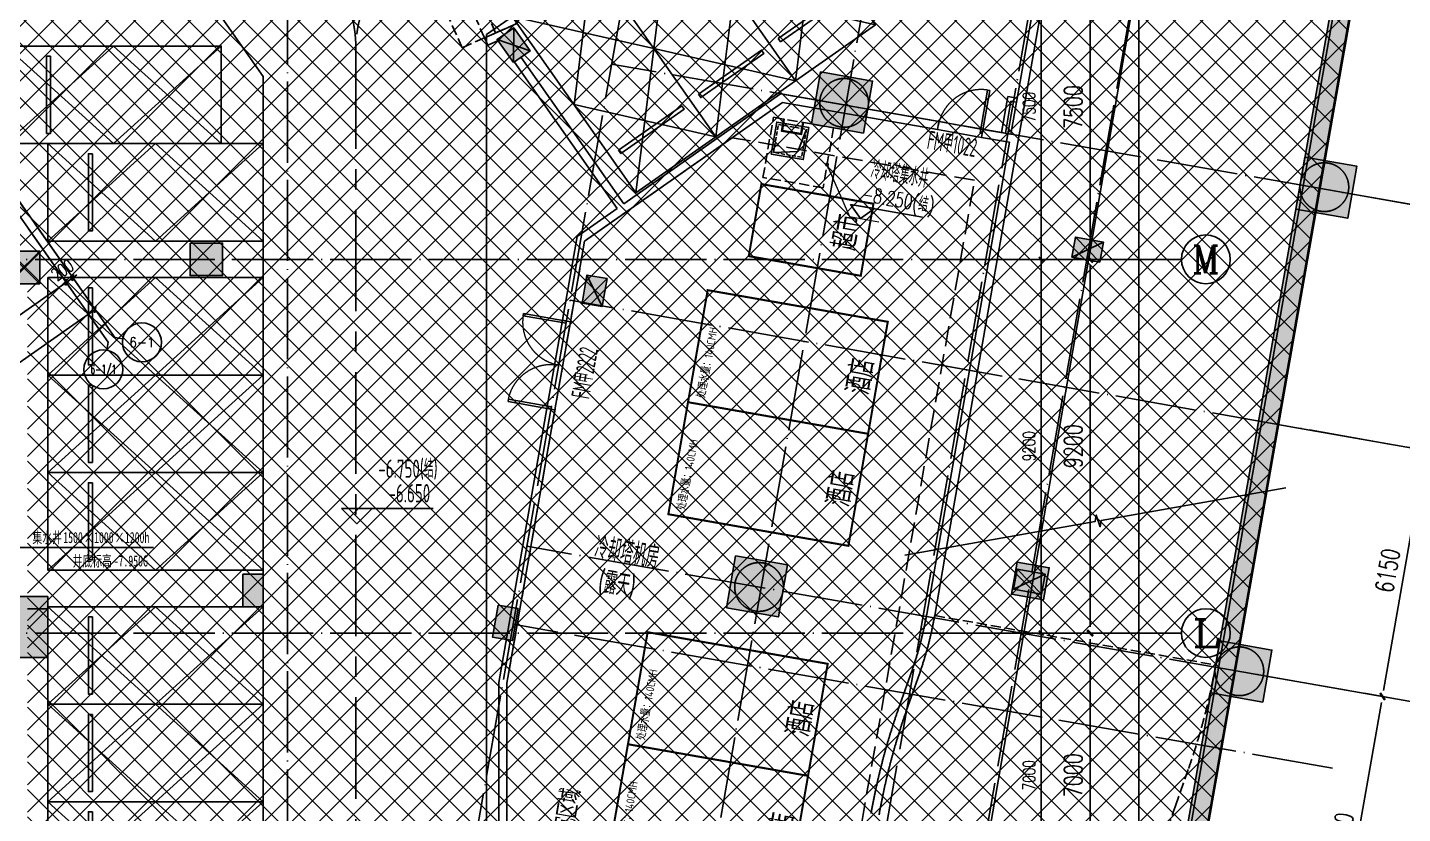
# Model space of a CAD drawing. Header units: millimetres. Extents: x 12325263 to 13848842, y -1463133 to 573208.
# Drawn here: x 12597897 to 12631737, y -824028 to -804679 of the extents above; entities that cross this region are included whole.
import ezdxf
from ezdxf.enums import TextEntityAlignment as Align
from ezdxf.xclip import XClip

# ---------------------------------------------------------------- set-up
doc = ezdxf.new("R2010")
doc.units = ezdxf.units.MM
doc.header["$LTSCALE"] = 1000
doc.header["$XCLIPFRAME"] = 0
for name, pattern in [('-2F平面$0$__DASH', [0.35, 0.25, -0.1]), ('-2F平面$0$DASH', [0.35, 0.25, -0.1]), ('DASH', [0.35, 0.25, -0.1]), ('DOTE', [2.42, 2, -0.2, 0.02, -0.2]), ('ÎÄå«ºþµØÏÂÊÒ¡¾²ÎÕÕ¡¿$0$CENTERX2', [4, 2.5, -0.5, 0.5, -0.5])]:
    doc.linetypes.add(name, pattern=pattern)
for name, color, linetype in [('-2F平面$0$DIM-ELEV', 3, 'Continuous'), ('-2F平面$0$DIM_ELEV', 3, 'Continuous'), ('-2F平面$0$JZ-集水井', 5, 'Continuous'), ('A-AXIS', 16, 'DOTE'), ('A-AXIS-DIMS', 3, 'Continuous'), ('A-AXIS-TEXT', 7, 'Continuous'), ('A-COLS', 6, 'Continuous'), ('A-WALL', 5, 'Continuous'), ('A-WALL-PATT', 8, 'Continuous'), ('AXIS', 3, 'Continuous'), ('AXIS_TEXT', 7, 'Continuous'), ('BON-AC', 6, 'Continuous'), ('COLUMN', 5, 'Continuous'), ('COLUMN-CONCRETE', 6, 'Continuous'), ('DIM-ELEV', 3, 'Continuous'), ('DIM-OTHER', 3, 'Continuous'), ('DRWD-DOOR', 2, 'Continuous'), ('DRWD-F-TEXT', 142, 'Continuous'), ('DRWD-WINDOW', 2, 'Continuous'), ('PARTS-CAR-政府', 40, 'Continuous'), ('PARTS-STAIR', 2, 'Continuous'), ('PARTS-UP', 1, 'DASH'), ('PUB-TEXT', 7, 'Continuous'), ('PUB_DIM', 83, 'Continuous'), ('PUB_HATCH', 8, 'Continuous'), ('PUB_TEXT', 7, 'Continuous'), ('ROAD-LINE', 20, 'Continuous'), ('ROAD-中心线', 142, 'Continuous'), ('WALL', 5, 'Continuous'), ('WALL-SHATCH', 8, 'Continuous'), ('地下室柱网$0$0q-柱0', 8, 'Continuous'), ('地下室柱网$0$0q-柱填充', 8, 'Continuous')]:
    doc.layers.add(name, color=color, linetype=linetype)
doc.layers.add('地下室柱网$0$9', color=8, linetype='Continuous', plot=False)
doc.styles.add('-2F平面$0$hztxt', font='gbenor.shx', dxfattribs={"width": 0.7, "bigfont": 'gbcbig.shx'})
doc.styles.add('-2F平面$0$Standard', font='simplex.shx', dxfattribs={"bigfont": 'gbcbig.shx'})
doc.styles.add('_TCH_AXIS', font='COMPLEX', dxfattribs={"bigfont": 'GBCBIG'})
doc.styles.add('_TCH_DIM_T3', font='SIMPLEX.shx', dxfattribs={"width": 0.705882, "bigfont": 'GBCBIG.shx'})
doc.styles.add('COMPLEX', font='COMPLEX')
doc.styles.add('hztxt', font='gbenor.shx', dxfattribs={"width": 0.7, "bigfont": 'gbcbig.shx'})
doc.styles.get("Standard").update_dxf_attribs({"font": 'gbenor.shx', "bigfont": 'gbcbig.shx'})
doc.styles.add('宋体', font='', dxfattribs={"width": 0.65})
doc.styles.get('宋体').set_extended_font_data('SimSun')
doc.dimstyles.new('-2F平面$0$STANDARD', dxfattribs={"dimscale": 100, "dimtxt": 3.5, "dimasz": 1, "dimexe": 2.5, "dimexo": 3, "dimgap": 1.5, "dimtad": 1, "dimdec": 0, "dimzin": 0, "dimdsep": 46, "dimtxsty": '-2F平面$0$Standard', "dimblk": 'adgshg13--2F平面$0$_ArchTick', "dimcen": 0.09, "dimadec": 0, "dimazin": 0, "dimtfac": 1, "dimtdec": 0, "dimtix": 1, "dimtmove": 2, "dimatfit": 3, "dimfxl": 1, "dimtolj": 1, "dimtzin": 0, "dimarcsym": 0})
doc.dimstyles.new('_TCH_ARCH&&120', dxfattribs={"dimtxt": 306, "dimasz": 120, "dimexe": 300, "dimexo": 360, "dimgap": 147, "dimtad": 1, "dimdec": 0, "dimzin": 0, "dimdsep": 46, "dimtxsty": '_TCH_DIM_T3', "dimblk": 'ARCHTICK', "dimcen": 0.09, "dimclrt": 7, "dimazin": 2, "dimtfac": 1, "dimtdec": 0, "dimtix": 1, "dimtmove": 2, "dimatfit": 3, "dimfxl": 1, "dimfxlon": 1, "dimtolj": 1, "dimtzin": 0, "dimarcsym": 0})
doc.dimstyles.new('_TCH_ARCH&&150', dxfattribs={"dimtxt": 446.25, "dimasz": 150, "dimexe": 375, "dimexo": 450, "dimgap": 189.375, "dimtad": 1, "dimdec": 0, "dimzin": 0, "dimdsep": 46, "dimtxsty": '_TCH_DIM_T3', "dimblk": 'asdggshdfhsg_ArchTick', "dimcen": 0.09, "dimclrt": 7, "dimazin": 2, "dimtfac": 1, "dimtdec": 0, "dimtix": 1, "dimtmove": 2, "dimatfit": 3, "dimfxl": 1, "dimtolj": 1, "dimtzin": 0, "dimarcsym": 0})

# ---------------------------------------------------------------- blocks, each defined once
blk = doc.blocks.new('adgshg13-A$C7F010FC0')
at = {"layer": 'WALL-SHATCH'}
h = blk.add_hatch(color=256, dxfattribs=at)
h.dxf.hatch_style = 1
h.paths.add_polyline_path([(-60384, -16881), (-763, 197), (12588, -13153), (12588, -157996), (-162965, -188820), (-171262, -180523), (-171262, -31311), (-150707, -10756), (-131860, -7981), (-99162, -7981), (-99162, -4981), (-76620, -4981), (-70108, -16881)], flags=16)
h.paths.add_polyline_path([(-60091, -16381), (-647, 647), (12988, -12988), (12988, -158332), (-163101, -189250), (-171662, -180689), (-171662, -31145), (-150778, -10261), (-131897, -7481), (-99562, -7481), (-99562, -4581), (-76366, -4581), (-69908, -16381)])
at = {"layer": 'COLUMN-CONCRETE'}
for points in [[(-60091, -16381), (-647, 647), (12988, -12988), (12988, -158332), (-163101, -189250), (-171662, -180689), (-171662, -31145), (-150778, -10261), (-131897, -7481), (-99562, -7481), (-99562, -4581), (-76366, -4581), (-69908, -16381)], [(-60384, -16881), (-763, 197), (12588, -13153), (12588, -157996), (-162965, -188820), (-171262, -180523), (-171262, -31311), (-150707, -10756), (-131860, -7981), (-99162, -7981), (-99162, -4981), (-76620, -4981), (-70108, -16881)]]:
    blk.add_lwpolyline(points, close=True, dxfattribs=at)
blk = doc.blocks.new('adgshg13-$DorLib2D$00000001')
at = {"linetype": 'ByBlock'}
for p, q in [((0.45, 0.975), (0.5, 0.975)), ((0.45, 0), (0.45, 0.975)), ((0.5, 0), (0.5, 0.975)), ((0.5, 0), (0.45, 0))]:
    blk.add_line(p, q, dxfattribs=at)
at = {"linetype": 'ByBlock', "lineweight": 13}
blk.add_arc((0.475, 0), 0.975, 91.4693, 180, dxfattribs=at)
blk = doc.blocks.new('adgshg13-Lmark11')
blk.add_line((-250, 250), (1250, 250))
blk.add_lwpolyline([(-250, 250), (250, 250), (0, 0), (-250, 250)], close=True)
at = {"color": 7, "width": 0.8}
blk.add_attdef('LMARK', text='', height=180, rotation=0, dxfattribs=at).set_placement((1137, 325), align=Align.RIGHT)
blk = doc.blocks.new('adgshg13-FJLM5500')
at = {"layer": 'DRWD-WINDOW', "color": 1, "linetype": 'DASH'}
for p, q in [((-500, 5750), (-500, 250)), ((100, 5750), (-500, 5750)), ((400, 5750), (1000, 5750)), ((1000, 5750), (1000, 250)), ((-500, 250), (100, 250)), ((1000, 250), (400, 250))]:
    blk.add_line(p, q, dxfattribs=at)
at = {"layer": 'DRWD-WINDOW', "color": 2, "linetype": 'DASH'}
for p, q in [((100, 5750), (100, 250)), ((100, 5750), (400, 5750)), ((400, 5750), (400, 250)), ((100, 250), (400, 250))]:
    blk.add_line(p, q, dxfattribs=at)
blk = doc.blocks.new('adgshg13--2F平面$0$_ArchTick')
at = {"color": 0, "linetype": 'ByBlock', "const_width": 0.4}
blk.add_lwpolyline([(-0.5, -0.5), (0.5, 0.5)], dxfattribs=at)
blk = doc.blocks.new('adgshg13--2F平面$0$_Dot')
at = {"color": 0, "linetype": 'ByBlock', "lineweight": -2}
blk.add_line((-0.5, 0), (-1, 0), dxfattribs=at)
at = {"color": 0, "linetype": 'ByBlock', "const_width": 0.5}
blk.add_lwpolyline([(-0.25, 0, 1), (0.25, 0, 1)], format="xyb", close=True, dxfattribs=at)
blk = doc.blocks.new('adgshg13--2F平面$0$Lmark11')
blk.add_line((-250, 250), (1250, 250))
blk.add_lwpolyline([(-250, 250), (250, 250), (0, 0), (-250, 250)], close=True)
at = {"color": 7, "style": '-2F平面$0$Standard', "width": 0.8}
blk.add_attdef('LMARK', text='', height=180, rotation=0, dxfattribs=at).set_placement((1137, 325), align=Align.RIGHT)
blk = doc.blocks.new('*U494')
at = {"layer": '地下室柱网$0$0q-柱0'}
blk.add_lwpolyline([(-250, -350), (250, -350), (250, 350), (-250, 350)], close=True, dxfattribs=at)
at = {"layer": '地下室柱网$0$0q-柱填充'}
blk.add_solid([(-250, 350), (250, 350), (-250, -350), (250, -350)], dxfattribs=at)
at = {"layer": '地下室柱网$0$9'}
for p, q in [((-250, 350), (250, -350)), ((-250, -350), (250, 350))]:
    blk.add_line(p, q, dxfattribs=at)
blk = doc.blocks.new('*U498')
at = {"layer": '地下室柱网$0$0q-柱填充'}
h = blk.add_hatch(color=256, dxfattribs=at)
h.dxf.hatch_style = 1
edge = h.paths.add_edge_path()
edge.add_arc((0, 0), 600, 0, 360)
at = {"layer": '地下室柱网$0$0q-柱0'}
blk.add_circle((0, 0), 600, dxfattribs=at)
blk = doc.blocks.new('adgshg13-政府车位')
at = {"color": 40}
blk.add_lwpolyline([(0, 0), (2400, 0), (2400, 5300), (0, 5300)], close=True, dxfattribs=at)
for points in [[(2400, 0), (0, 2650), (2400, 5300)], [(0, 0), (2400, 2650), (0, 5300)]]:
    blk.add_lwpolyline(points, dxfattribs=at)
at = {"color": 40, "extrusion": (-0.000447791, 3.39716e-15, 1), "elevation": -1}
blk.add_lwpolyline([(250, 1100), (2150, 1100), (2150, 1000), (250, 1000)], close=True, dxfattribs=at)
blk = doc.blocks.new('*U495')
at = {"layer": '地下室柱网$0$0q-柱0'}
blk.add_lwpolyline([(-400, -400), (400, -400), (400, 400), (-400, 400)], close=True, dxfattribs=at)
at = {"layer": '地下室柱网$0$0q-柱填充'}
blk.add_solid([(-400, 400), (400, 400), (-400, -400), (400, -400)], dxfattribs=at)
at = {"layer": '地下室柱网$0$9'}
for p, q in [((-400, 400), (400, -400)), ((-400, -400), (400, 400))]:
    blk.add_line(p, q, dxfattribs=at)
blk = doc.blocks.new('*U424')
at = {"layer": '地下室柱网$0$0q-柱0'}
blk.add_lwpolyline([(-600, -600), (600, -600), (600, 600), (-600, 600)], close=True, dxfattribs=at)
at = {"layer": '地下室柱网$0$0q-柱填充'}
blk.add_solid([(-600, 600), (600, 600), (-600, -600), (600, -600)], dxfattribs=at)
at = {"layer": '地下室柱网$0$9'}
for p, q in [((-600, 600), (600, -600)), ((-600, -600), (600, 600))]:
    blk.add_line(p, q, dxfattribs=at)
blk = doc.blocks.new('_AXISO')
blk.add_circle((0, 0), 0.5)
at = {"layer": 'AXIS_TEXT', "style": 'COMPLEX', "width": 1.041667}
blk.add_attdef('A', text='', height=0.56, dxfattribs=at).set_placement((-0.25, -0.28), (0.25, -0.28), align=Align.FIT)
blk = doc.blocks.new('_ArchTick')
at = {"color": 0, "linetype": 'ByBlock', "const_width": 0.4}
blk.add_lwpolyline([(-0.5, -0.5), (0.5, 0.5)], dxfattribs=at)
blk = doc.blocks.new('*D5287')
at = {"layer": 'A-AXIS-DIMS', "color": 0, "lineweight": -2, "transparency": 16777216}
for p, q in [((6115, -8719), (11805, -4729)), ((11804, -4728), (11977, -4975)), ((6114, -8719), (6287, -8965))]:
    blk.add_line(p, q, dxfattribs=at)
at = {"layer": 'Defpoints', "color": 0, "transparency": 16777216}
for p in [(9531, -1487), (11805, -4729), (3841, -5477)]:
    blk.add_point(p, dxfattribs=at)
at = {"layer": 'A-AXIS-DIMS', "color": 0, "lineweight": -2, "transparency": 16777216, "xscale": 120, "yscale": 120, "zscale": 120}
for p, rotation in [((11805, -4729), 35.04124824301846), ((6115, -8719), 215.0412482430185)]:
    blk.add_blockref('_ArchTick', p, dxfattribs=dict(at, rotation=rotation))
at = {"layer": 'A-AXIS-DIMS', "color": 7, "transparency": 16777216, "insert": (8788, -6479), "char_height": 306, "attachment_point": 5, "rotation": 35.0412, "style": '_TCH_DIM_T3'}
blk.add_mtext('\\A1;6950', dxfattribs=at)
blk = doc.blocks.new('*D5288')
at = {"layer": 'A-AXIS-DIMS', "color": 0, "lineweight": -2, "transparency": 16777216}
for p, q in [((11090, -4058), (10992, -4127)), ((11089, -4057), (11262, -4303)), ((11090, -4058), (11254, -3943)), ((11253, -3942), (11426, -4189)), ((11254, -3943), (11352, -3874))]:
    blk.add_line(p, q, dxfattribs=at)
at = {"layer": 'Defpoints', "color": 0, "transparency": 16777216}
for p in [(9368, -1602), (9531, -1487), (11254, -3943)]:
    blk.add_point(p, dxfattribs=at)
at = {"layer": 'A-AXIS-DIMS', "color": 0, "lineweight": -2, "transparency": 16777216, "xscale": 120, "yscale": 120, "zscale": 120}
for p, rotation in [((11090, -4058), 35.04124824301852), ((11254, -3943), 215.0412482430185)]:
    blk.add_blockref('_ArchTick', p, dxfattribs=dict(at, rotation=rotation))
at = {"layer": 'A-AXIS-DIMS', "color": 7, "transparency": 16777216, "insert": (11000, -3755), "char_height": 306, "attachment_point": 5, "rotation": 35.0412, "style": '_TCH_DIM_T3'}
blk.add_mtext('\\A1;200', dxfattribs=at)
blk = doc.blocks.new('*D5289')
at = {"layer": 'A-AXIS-DIMS', "color": 0, "lineweight": -2, "transparency": 16777216}
for p, q in [((5564, -7933), (11090, -4058)), ((11089, -4057), (11262, -4303)), ((5563, -7933), (5736, -8179))]:
    blk.add_line(p, q, dxfattribs=at)
at = {"layer": 'Defpoints', "color": 0, "transparency": 16777216}
for p in [(9368, -1602), (11090, -4058), (3841, -5477)]:
    blk.add_point(p, dxfattribs=at)
at = {"layer": 'A-AXIS-DIMS', "color": 0, "lineweight": -2, "transparency": 16777216, "xscale": 120, "yscale": 120, "zscale": 120}
for p, rotation in [((11090, -4058), 35.04124824301844), ((5564, -7933), 215.0412482430185)]:
    blk.add_blockref('_ArchTick', p, dxfattribs=dict(at, rotation=rotation))
at = {"layer": 'A-AXIS-DIMS', "color": 7, "transparency": 16777216, "insert": (8155, -5750), "char_height": 306, "attachment_point": 5, "rotation": 35.0412, "style": '_TCH_DIM_T3'}
blk.add_mtext('\\A1;6750', dxfattribs=at)
blk = doc.blocks.new('asdggshdfhsg_ArchTick')
at = {"color": 0, "linetype": 'ByBlock', "const_width": 0.4}
blk.add_lwpolyline([(-0.5, -0.5), (0.5, 0.5)], dxfattribs=at)
blk = doc.blocks.new('*D5273')
at = {"layer": 'AXIS', "color": 0, "lineweight": -2, "transparency": 16777216}
for p, q in [((12487317, 1078990), (12492192, 1078990)), ((12491817, 996140), (12491817, 1078840)), ((12487317, 995990), (12492192, 995990))]:
    blk.add_line(p, q, dxfattribs=at)
at = {"layer": 'Defpoints', "color": 0, "transparency": 16777216}
for p in [(12486867, 1078990), (12491817, 1078990), (12486867, 995990)]:
    blk.add_point(p, dxfattribs=at)
at = {"layer": 'AXIS', "color": 0, "lineweight": -2, "transparency": 16777216, "xscale": 150, "yscale": 150, "zscale": 150}
for p, rotation in [((12491817, 1078990), 90), ((12491817, 995990), 270)]:
    blk.add_blockref('asdggshdfhsg_ArchTick', p, dxfattribs=dict(at, rotation=rotation))
at = {"layer": 'AXIS', "color": 7, "transparency": 16777216, "insert": (12491404, 1037490), "char_height": 446.2, "attachment_point": 5, "rotation": 90, "style": '_TCH_DIM_T3'}
blk.add_mtext('\\A1;83000', dxfattribs=at)
blk = doc.blocks.new('*D5284')
at = {"layer": 'AXIS', "color": 0, "lineweight": -2, "transparency": 16777216}
for p, q in [((12487317, 1062290), (12490992, 1062290)), ((12490617, 1055440), (12490617, 1062140)), ((12487317, 1055290), (12490992, 1055290))]:
    blk.add_line(p, q, dxfattribs=at)
at = {"layer": 'Defpoints', "color": 0, "transparency": 16777216}
for p in [(12486867, 1062290), (12490617, 1062290), (12486867, 1055290)]:
    blk.add_point(p, dxfattribs=at)
at = {"layer": 'AXIS', "color": 0, "lineweight": -2, "transparency": 16777216, "xscale": 150, "yscale": 150, "zscale": 150}
for p, rotation in [((12490617, 1062290), 90), ((12490617, 1055290), 270)]:
    blk.add_blockref('asdggshdfhsg_ArchTick', p, dxfattribs=dict(at, rotation=rotation))
at = {"layer": 'AXIS', "color": 7, "transparency": 16777216, "insert": (12490204, 1058790), "char_height": 446.2, "attachment_point": 5, "rotation": 90, "style": '_TCH_DIM_T3'}
blk.add_mtext('\\A1;7000', dxfattribs=at)
blk = doc.blocks.new('*D5285')
at = {"layer": 'AXIS', "color": 0, "lineweight": -2, "transparency": 16777216}
for p, q in [((12487317, 1071490), (12490992, 1071490)), ((12490617, 1062440), (12490617, 1071340)), ((12487317, 1062290), (12490992, 1062290))]:
    blk.add_line(p, q, dxfattribs=at)
at = {"layer": 'Defpoints', "color": 0, "transparency": 16777216}
for p in [(12486867, 1071490), (12490617, 1071490), (12486867, 1062290)]:
    blk.add_point(p, dxfattribs=at)
at = {"layer": 'AXIS', "color": 0, "lineweight": -2, "transparency": 16777216, "xscale": 150, "yscale": 150, "zscale": 150}
for p, rotation in [((12490617, 1071490), 90), ((12490617, 1062290), 270)]:
    blk.add_blockref('asdggshdfhsg_ArchTick', p, dxfattribs=dict(at, rotation=rotation))
at = {"layer": 'AXIS', "color": 7, "transparency": 16777216, "insert": (12490204, 1066890), "char_height": 446.2, "attachment_point": 5, "rotation": 90, "style": '_TCH_DIM_T3'}
blk.add_mtext('\\A1;9200', dxfattribs=at)
blk = doc.blocks.new('*D5286')
at = {"layer": 'AXIS', "color": 0, "lineweight": -2, "transparency": 16777216}
for p, q in [((12487317, 1078990), (12490992, 1078990)), ((12490617, 1071640), (12490617, 1078840)), ((12487317, 1071490), (12490992, 1071490))]:
    blk.add_line(p, q, dxfattribs=at)
at = {"layer": 'Defpoints', "color": 0, "transparency": 16777216}
for p in [(12486867, 1078990), (12490617, 1078990), (12486867, 1071490)]:
    blk.add_point(p, dxfattribs=at)
at = {"layer": 'AXIS', "color": 0, "lineweight": -2, "transparency": 16777216, "xscale": 150, "yscale": 150, "zscale": 150}
for p, rotation in [((12490617, 1078990), 90), ((12490617, 1071490), 270)]:
    blk.add_blockref('asdggshdfhsg_ArchTick', p, dxfattribs=dict(at, rotation=rotation))
at = {"layer": 'AXIS', "color": 7, "transparency": 16777216, "insert": (12490204, 1075240), "char_height": 446.2, "attachment_point": 5, "rotation": 90, "style": '_TCH_DIM_T3'}
blk.add_mtext('\\A1;7500', dxfattribs=at)
blk = doc.blocks.new('*D5451')
at = {"layer": 'AXIS', "color": 0, "lineweight": -2, "transparency": 16777216}
for p, q in [((27155, 69806), (27971, 69662)), ((26408, 62931), (27576, 69580)), ((25936, 62862), (26752, 62719))]:
    blk.add_line(p, q, dxfattribs=at)
at = {"layer": 'Defpoints', "color": 0, "transparency": 16777216}
for p in [(26711, 69884), (27602, 69727), (25492, 62940)]:
    blk.add_point(p, dxfattribs=at)
at = {"layer": 'AXIS', "color": 0, "lineweight": -2, "transparency": 16777216, "xscale": 150, "yscale": 150, "zscale": 150}
for p, rotation in [((27602, 69727), 80.04131921271002), ((26382, 62783), 260.04131921271)]:
    blk.add_blockref('asdggshdfhsg_ArchTick', p, dxfattribs=dict(at, rotation=rotation))
at = {"layer": 'AXIS', "color": 7, "transparency": 16777216, "insert": (26586, 66327), "char_height": 446.2, "attachment_point": 5, "rotation": 80.0413, "style": '_TCH_DIM_T3'}
blk.add_mtext('\\A1;7050', dxfattribs=at)
blk = doc.blocks.new('*D5452')
at = {"layer": 'AXIS', "color": 0, "lineweight": -2, "transparency": 16777216}
for p, q in [((28218, 75863), (29034, 75720)), ((27627, 69875), (28639, 75637)), ((27155, 69806), (27971, 69662))]:
    blk.add_line(p, q, dxfattribs=at)
at = {"layer": 'Defpoints', "color": 0, "transparency": 16777216}
for p in [(27775, 75941), (28665, 75785), (26711, 69884)]:
    blk.add_point(p, dxfattribs=at)
at = {"layer": 'AXIS', "color": 0, "lineweight": -2, "transparency": 16777216, "xscale": 150, "yscale": 150, "zscale": 150}
for p, rotation in [((28665, 75785), 80.04131921271005), ((27602, 69727), 260.0413192127101)]:
    blk.add_blockref('asdggshdfhsg_ArchTick', p, dxfattribs=dict(at, rotation=rotation))
at = {"layer": 'AXIS', "color": 7, "transparency": 16777216, "insert": (27727, 72827), "char_height": 446.2, "attachment_point": 5, "rotation": 80.0413, "style": '_TCH_DIM_T3'}
blk.add_mtext('\\A1;6150', dxfattribs=at)
blk = doc.blocks.new('*D5453')
at = {"layer": 'AXIS', "color": 0, "lineweight": -2, "transparency": 16777216}
for p, q in [((29239, 81674), (30055, 81531)), ((28691, 75932), (29659, 81448)), ((28218, 75863), (29034, 75720))]:
    blk.add_line(p, q, dxfattribs=at)
at = {"layer": 'Defpoints', "color": 0, "transparency": 16777216}
for p in [(28795, 81752), (29685, 81596), (27775, 75941)]:
    blk.add_point(p, dxfattribs=at)
at = {"layer": 'AXIS', "color": 0, "lineweight": -2, "transparency": 16777216, "xscale": 150, "yscale": 150, "zscale": 150}
for p, rotation in [((29685, 81596), 80.04131921270998), ((28665, 75785), 260.0413192127099)]:
    blk.add_blockref('asdggshdfhsg_ArchTick', p, dxfattribs=dict(at, rotation=rotation))
at = {"layer": 'AXIS', "color": 7, "transparency": 16777216, "insert": (28769, 78761), "char_height": 446.2, "attachment_point": 5, "rotation": 80.0413, "style": '_TCH_DIM_T3'}
blk.add_mtext('\\A1;5900', dxfattribs=at)
blk = doc.blocks.new('_FZH')
blk.add_lwpolyline([(-0.5, -0.5), (0.5, -0.5), (0.5, 0.5), (-0.5, 0.5)], close=True)
at = {"layer": 'PUB_HATCH'}
blk.add_solid([(-0.5, -0.5), (0.5, -0.5), (-0.5, 0.5), (0.5, 0.5)], dxfattribs=at)
blk = doc.blocks.new('asdfdsfds')
at = {"layer": 'A-COLS'}
for p, xscale, yscale, zscale, rotation in [((-2000, 75500), 800, 800, 800, 270), ((-6500, 75300), 800, 800, 800, 270), ((18282, 67582), 799.9999999988994, 799.9999999988994, 799.9999999988994, 260.0413192127452), ((-850, 67350), 800, 500, 500, 270), ((-6650, 66450), 1500, 1500, 1500, 270), ((5359, 66551), 800.000000000734, 499.9999999984754, 499.9999999984754, 260.0413192127683)]:
    blk.add_blockref('_FZH', p, dxfattribs=dict(at, xscale=xscale, yscale=yscale, zscale=zscale, rotation=rotation))
blk = doc.blocks.new('A$C74AB7268')
at = {"layer": 'BON-AC', "color": 4, "const_width": 50}
for points in [[(2800, -2250), (2800, 2250), (0, 2250), (0, -2250)], [(5600, -2250), (5600, 2250), (2800, 2250), (2800, -2250)]]:
    blk.add_lwpolyline(points, close=True, dxfattribs=at)
at = {"layer": 'BON-AC', "color": 4}
for s, height, p in [('处理水量：140CMH', 200, (158, 1846)), ('处理水量：140CMH', 200, (2958, 1846)), ('酒店', 600, (932, -2119)), ('酒店', 600, (3732, -2119))]:
    blk.add_text(s, height=height, rotation=0, dxfattribs=at).set_placement(p)
blk = doc.blocks.new('adgdfg')
at = {"layer": 'BON-AC', "linetype": 'DASH', "ltscale": 2}
blk.add_lwpolyline([(30008, 80847), (24042, 81895), (20411, 79349), (18499, 68464), (18500, 57333), (19945, 57080), (18977, 51564), (24689, 50561)], close=True, dxfattribs=at)
at = {"layer": 'BON-AC', "color": 3, "linetype": 'DASH', "ltscale": 2000, "const_width": 50}
blk.add_lwpolyline([(24451, 78980), (24762, 80753), (27520, 80269), (27208, 78496)], close=True, dxfattribs=at)
at = {"layer": 'BON-AC', "rotation": 80.04124925530334}
for p in [(24688, 72237), (23210, 63817)]:
    blk.add_blockref('A$C74AB7268', p, dxfattribs=at)
at = {"layer": 'BON-AC', "color": 3, "linetype": 'DASH', "ltscale": 2000}
blk.add_text('超市', height=600, rotation=80.0415, dxfattribs=at).set_placement((27077, 79094))
at = {"layer": 'BON-AC'}
blk.add_text('冷却塔下沉区域', height=500, rotation=80.0412, dxfattribs=at).set_placement((19895, 63344))
blk = doc.blocks.new('asdfassdfg')
at = {"layer": 'COLUMN', "color": 6, "xscale": 1299.999999999693, "yscale": 1299.999999999693, "zscale": 1299.999999999693, "rotation": 350.0413192126109}
for p in [(6496, 108061), (18417, 105966), (4405, 96149), (16325, 94054)]:
    blk.add_blockref('_FZH', p, dxfattribs=at)
blk = doc.blocks.new('*D4779')
at = {"layer": 'Defpoints', "color": 0, "transparency": 16777216}
for p in [(12619247, -819587), (12622847, -819587), (12619247, -826587)]:
    blk.add_point(p, dxfattribs=at)
at = {"layer": 'PUB_DIM', "color": 0, "lineweight": -2, "transparency": 16777216}
for p, q in [((12622846, -819587), (12623147, -819587)), ((12622847, -826587), (12622847, -819587)), ((12622846, -826587), (12623147, -826587))]:
    blk.add_line(p, q, dxfattribs=at)
at = {"layer": 'PUB_DIM', "color": 0, "lineweight": -2, "transparency": 16777216, "xscale": 120, "yscale": 120, "zscale": 120}
for p, rotation in [((12622847, -819587), 90), ((12622847, -826587), 270)]:
    blk.add_blockref('_ArchTick', p, dxfattribs=dict(at, rotation=rotation))
at = {"layer": 'PUB_DIM', "color": 7, "transparency": 16777216, "insert": (12622547, -823087), "char_height": 306, "attachment_point": 5, "rotation": 90, "style": '_TCH_DIM_T3'}
blk.add_mtext('\\A1;7000', dxfattribs=at)
blk = doc.blocks.new('*D4780')
at = {"layer": 'Defpoints', "color": 0, "transparency": 16777216}
for p in [(12619247, -810387), (12622847, -810387), (12619247, -819587)]:
    blk.add_point(p, dxfattribs=at)
at = {"layer": 'PUB_DIM', "color": 0, "lineweight": -2, "transparency": 16777216}
for p, q in [((12622846, -810387), (12623147, -810387)), ((12622847, -819587), (12622847, -810387)), ((12622846, -819587), (12623147, -819587))]:
    blk.add_line(p, q, dxfattribs=at)
at = {"layer": 'PUB_DIM', "color": 0, "lineweight": -2, "transparency": 16777216, "xscale": 120, "yscale": 120, "zscale": 120}
for p, rotation in [((12622847, -810387), 90), ((12622847, -819587), 270)]:
    blk.add_blockref('_ArchTick', p, dxfattribs=dict(at, rotation=rotation))
at = {"layer": 'PUB_DIM', "color": 7, "transparency": 16777216, "insert": (12622547, -814987), "char_height": 306, "attachment_point": 5, "rotation": 90, "style": '_TCH_DIM_T3'}
blk.add_mtext('\\A1;9200', dxfattribs=at)
blk = doc.blocks.new('*D4781')
at = {"layer": 'Defpoints', "color": 0, "transparency": 16777216}
for p in [(12619247, -802887), (12622847, -802887), (12619247, -810387)]:
    blk.add_point(p, dxfattribs=at)
at = {"layer": 'PUB_DIM', "color": 0, "lineweight": -2, "transparency": 16777216}
for p, q in [((12622846, -802887), (12623147, -802887)), ((12622847, -810387), (12622847, -802887)), ((12622846, -810387), (12623147, -810387))]:
    blk.add_line(p, q, dxfattribs=at)
at = {"layer": 'PUB_DIM', "color": 0, "lineweight": -2, "transparency": 16777216, "xscale": 120, "yscale": 120, "zscale": 120}
for p, rotation in [((12622847, -802887), 90), ((12622847, -810387), 270)]:
    blk.add_blockref('_ArchTick', p, dxfattribs=dict(at, rotation=rotation))
at = {"layer": 'PUB_DIM', "color": 7, "transparency": 16777216, "insert": (12622547, -806637), "char_height": 306, "attachment_point": 5, "rotation": 90, "style": '_TCH_DIM_T3'}
blk.add_mtext('\\A1;7500', dxfattribs=at)
blk = doc.blocks.new('A$C4C7A72D3')
at = {"layer": '-2F平面$0$JZ-集水井', "linetype": '-2F平面$0$__DASH'}
blk.add_lwpolyline([(209892.7, 137692.8), (211392.7, 137692.8), (211392.7, 136192.8), (209892.7, 136192.8)], close=True, dxfattribs=at)
at = {"layer": '-2F平面$0$JZ-集水井'}
for points in [[(209992.7, 136792.8), (209992.7, 137592.8), (210792.7, 137592.8), (210792.7, 136792.8)], [(210162.7, 137412.8), (210622.7, 137412.8), (210622.7, 137692.8), (210642.7, 137692.8), (210642.7, 137392.8), (210142.7, 137392.8), (210142.7, 137692.8), (210162.7, 137692.8)]]:
    blk.add_lwpolyline(points, close=True, dxfattribs=at)
at = {"layer": '-2F平面$0$JZ-集水井', "linetype": '-2F平面$0$DASH', "ltscale": 0.4}
blk.add_lwpolyline([(210042.7, 136842.8), (210042.7, 137542.8), (210742.7, 137542.8), (210742.7, 136842.8)], close=True, dxfattribs=at)
at = {"layer": '-2F平面$0$JZ-集水井'}
blk.add_lwpolyline([(210042.7, 136842.8), (210625, 136966.4), (210742.7, 137542.8)], dxfattribs=at)
at = {"layer": 'DIM-OTHER'}
blk.add_lwpolyline([(219520.6, 130182.3, 0, 150, 0), (219520.6, 130782.3, 0, 0, 0), (219520.6, 153072.7, 0, 0, 0)], format="xyseb", dxfattribs=at)
blk.add_lwpolyline([(223886.8, 130892.1), (219552.7, 129314.7), (219557, 129156.6), (219407.5, 129421.4), (219411.8, 129263.4), (214940.5, 127636)], dxfattribs=at)
at = {"layer": 'DRWD-DOOR', "color": 2}
for p, q in [((205639.8, 129672.3), (205639.8, 131872.3)), ((205839.8, 129672.3), (205839.8, 131872.3))]:
    blk.add_line(p, q, dxfattribs=at)
at = {"layer": 'PARTS-STAIR'}
for p, q in [((213920.6, 138292.8), (215020.6, 138292.8)), ((213920.6, 138092.8), (215020.6, 138092.8))]:
    blk.add_line(p, q, dxfattribs=at)
at = {"layer": 'PARTS-UP'}
for p, q in [((215920.6, 126296.9), (222942.4, 126296.4)), ((222565.3, 122707.4), (222725.2, 123666.5))]:
    blk.add_line(p, q, dxfattribs=at)
for centre, radius, start, end in [((206942.9, 126296.9), 16000, 350.53767, 0), ((231442.9, 121227.8), 9000, 170.53767, 180)]:
    blk.add_arc(centre, radius, start, end, dxfattribs=at)
at = {"layer": 'ROAD-LINE'}
for p, q in [((202585.6, 138481.1), (215720.6, 151616.1)), ((185933.6, 147921.3), (197348.2, 136506.7)), ((202585.6, 138481.1), (208311.1, 105872.7)), ((197348.2, 136506.7), (203706.7, 100292.8))]:
    blk.add_line(p, q, dxfattribs=at)
at = {"layer": 'ROAD-中心线', "linetype": 'ÎÄå«ºþµØÏÂÊÒ¡¾²ÎÕÕ¡¿$0$CENTERX2'}
blk.add_line((199469, 137613), (205078.4, 105646.6), dxfattribs=at)
for centre, start, end in [((202433.5, 138076.2), 135.00001, 189.95296), ((196514.1, 137094.4), 9.95296, 44.99999)]:
    blk.add_arc(centre, 3000, start, end, dxfattribs=at)
at = {"layer": 'WALL'}
for p, q in [((215920.6, 152072.7), (215920.6, 128000.8)), ((215720.6, 145992.7), (215720.6, 138292.8)), ((215480.6, 138292.8), (215480.6, 139192.8)), ((215480.6, 139192.8), (215720.6, 139192.8)), ((215580.6, 138292.8), (215580.6, 139092.8)), ((215580.6, 139092.8), (215720.6, 139092.8)), ((202546.2, 138389.8), (203193.2, 138822.7)), ((202546.2, 138389.8), (202657.5, 138223.6)), ((202657.5, 138223.6), (202913.7, 138395.1)), ((203519.8, 138071.8), (206631.1, 134960.5)), ((205839.8, 133886.5), (210046.2, 138092.8)), ((206631.1, 134960.5), (209963.3, 138292.8)), ((213920.6, 138292.8), (209963.3, 138292.8)), ((213920.6, 138092.8), (210046.2, 138092.8)), ((213920.6, 138092.8), (213920.6, 138292.8)), ((215720.6, 138292.8), (215020.6, 138292.8)), ((215020.6, 138092.8), (215020.6, 138292.8)), ((215720.6, 138092.8), (215020.6, 138092.8)), ((215720.6, 138092.8), (215720.6, 127928)), ((203378.4, 137930.4), (206489.6, 134819.1)), ((205639.8, 133969.3), (206489.6, 134819.1)), ((205639.8, 133969.3), (205639.8, 131872.3)), ((205839.8, 133886.5), (205839.8, 131872.3)), ((205839.8, 131872.3), (205639.8, 131872.3)), ((205639.8, 129672.3), (205639.8, 122817.8)), ((205839.8, 129672.3), (205639.8, 129672.3)), ((205839.8, 129672.3), (205839.8, 122835.2)), ((215720.6, 127928), (215720.6, 126296.9)), ((215920.6, 128000.8), (215920.6, 126296.9)), ((215441, 123891.1), (215600.9, 124850.2)), ((215638.3, 123858.2), (215798.2, 124817.3)), ((208581.2, 106072.7), (205639.8, 122817.8)), ((208749.1, 106272.7), (205839.8, 122835.2))]:
    blk.add_line(p, q, dxfattribs=at)
for centre, radius, start, end in [((206920.6, 126296.9), 8800, 350.53767, 0), ((206920.6, 126296.9), 9000, 350.53767, 0), ((231420.6, 121227.8), 16200, 170.53767, 180), ((231420.6, 121227.8), 16000, 170.53767, 180)]:
    blk.add_arc(centre, radius, start, end, dxfattribs=at)
at = {"layer": '地下室柱网$0$9'}
blk.add_line((218097.5, 152513.4), (218168.2, 119137.9), dxfattribs=at)
at = {"layer": '-2F平面$0$DIM-ELEV'}
ref = blk.add_blockref('adgshg13--2F平面$0$Lmark11', (212428.5, 135608.9), dxfattribs=dict(at, xscale=1.200000000000001, yscale=1.200000000000001, zscale=1.200000000000001))
ref.add_attrib('LMARK', '-8.250(结)', dxfattribs={"layer": '0', "color": 7, "height": 360, "style": '-2F平面$0$Standard', "width": 0.7}).set_placement((214165.9, 136045.7), align=Align.RIGHT)
for name, p, rotation in [('*U494', (203283.6, 138335.9), 45), ('*U494', (218070.6, 135822.7), 89.99999994262643), ('*U495', (192349.5, 130859.3), 9.958774256191969), ('*U494', (218070.6, 127522.7), 89.99999994262643), ('*U424', (193905.9, 121994.9), 9.958774256191969)]:
    blk.add_blockref(name, p, dxfattribs=dict(rotation=rotation))
for name, p in [('*U498', (211542.2, 138343.8)), ('*U498', (223542.2, 138343.8)), ('*U494', (206292.9, 132722.7)), ('*U498', (211542.2, 126243.8)), ('*U498', (223542.2, 126243.8))]:
    blk.add_blockref(name, p)
at = {"layer": 'DIM-ELEV'}
ref = blk.add_blockref('adgshg13-Lmark11', (201595.7, 126691.5), dxfattribs=dict(at, xscale=1.5, yscale=1.5, zscale=1.5, rotation=9.958680809272968))
XClip(ref).set_block_clipping_path([(-529.1692605615, 256.2128419876), (1355.6507577896, 780.9177241325)])
ref.add_attrib('LMARK', '-6.750(结)', dxfattribs={"layer": '0', "color": 7, "height": 450, "rotation": 9.95868, "width": 0.7}).set_placement((203284.5, 127523.1), align=Align.RIGHT)
ref = blk.add_blockref('adgshg13-Lmark11', (201522.6, 126063.1), dxfattribs=dict(at, xscale=1.5, yscale=1.5, zscale=1.5, rotation=9.958680809272968))
ref.add_attrib('LMARK', '-6.650', dxfattribs={"layer": '0', "color": 7, "height": 450, "rotation": 9.95868, "width": 0.7}).set_placement((203211.4, 126894.7), align=Align.RIGHT)
at = {"layer": 'DRWD-DOOR', "rotation": 33.78932407421895}
blk.add_blockref('adgshg13-FJLM5500', (202602.2, 138126.4), dxfattribs=at)
at = {"layer": 'DRWD-DOOR', "color": 2, "zscale": -999.9999999999998}
for p, xscale, yscale, rotation in [((214470.6, 138192.8), 1100, 1100, 359.9999964346433), ((205739.8, 131322.3), 1099.999999999998, 1099.999999999998, 89.99999643464382), ((205739.8, 130222.3), -1100.000000000003, 1100.000000000003, 90.00000356535618)]:
    blk.add_blockref('adgshg13-$DorLib2D$00000001', p, dxfattribs=dict(at, xscale=xscale, yscale=yscale, rotation=rotation))
at = {"layer": 'PARTS-CAR-政府'}
for p, rotation in [((210272.5, 138673), 45), ((208575.4, 136976), 45), ((206878.2, 135279), 45), ((190981.9, 136152.2), 279.9586808053733), ((192412.8, 133966.7), 279.9586808053733), ((192983.5, 130716.4), 279.9586808053733), ((193398.6, 128352.6), 279.9586808053733), ((193813.6, 125988.7), 279.9586808053733), ((194384.3, 122738.5), 279.9586808053733), ((194799.3, 120374.6), 279.9586808053733), ((195214.4, 118010.8), 279.9586808053733)]:
    blk.add_blockref('adgshg13-政府车位', p, dxfattribs=dict(at, rotation=rotation))
at = {"layer": 'WALL', "color": 1}
blk.add_blockref('adgshg13-A$C7F010FC0', (210433, 205503.6), dxfattribs=at)
at = {"layer": '-2F平面$0$DIM_ELEV', "color": 7, "style": '-2F平面$0$hztxt', "width": 0.7}
blk.add_text('冷却塔集水井', height=450, dxfattribs=at).set_placement((212489.1, 136628.4))
at = {"layer": 'DRWD-F-TEXT', "width": 0.6}
blk.add_text('FM甲1022', height=450, dxfattribs=at).set_placement((213727, 137583.3))
blk.add_text('FM甲2222', height=450, rotation=90, dxfattribs=at).set_placement((206627, 130062.3))
at = {"layer": 'PUB-TEXT', "color": 7, "style": 'hztxt', "width": 0.8}
for s, p in [('冷却塔机房', (207405.5, 126252)), ('(露天)', (207629.1, 125437.7))]:
    blk.add_text(s, height=550, dxfattribs=at).set_placement(p)
at = {"layer": '-2F平面$0$DIM_ELEV'}
blk.add_leader([(211390.2, 136773.8), (212159.3, 135608.9), (212893.9, 135609)], dimstyle='-2F平面$0$STANDARD', override={"dimscale": 1, "dimtxt": 6000, "dimasz": 100, "dimtad": 0, "dimldrblk": 'adgshg13--2F平面$0$_Dot', "dimlwd": 20}, dxfattribs=at)
blk = doc.blocks.new('ASDFASDFASFSDF')
at = {"layer": 'A-AXIS'}
for p, q in [((601.3, 11247.1), (11654, -4513.6)), ((437.5, 11132.3), (11490.2, -4628.4))]:
    blk.add_line(p, q, dxfattribs=at)
at = {"layer": 'A-AXIS-DIMS'}
for p, q in [((9367.6, -1601.6), (12123.5, -5531.5)), ((9531.3, -1486.8), (12287.3, -5416.7)), ((12089.2, -5727.4), (12123.5, -5531.5)), ((12483.1, -5451.1), (12287.3, -5416.7))]:
    blk.add_line(p, q, dxfattribs=at)
ref = blk.add_blockref('_AXISO', (12955.9, -5534.1), dxfattribs=dict(at, xscale=960, yscale=960, zscale=960))
ref.add_attrib('A', '6-1', dxfattribs={"layer": 'A-AXIS-TEXT', "height": 239.7, "style": '_TCH_AXIS'}).set_placement((12642, -5653.9), (13269.8, -5653.9), align=Align.FIT)
ref = blk.add_blockref('_AXISO', (12006.2, -6200.1), dxfattribs=dict(at, xscale=960, yscale=960, zscale=960))
ref.add_attrib('A', '6-1/1', dxfattribs={"layer": 'A-AXIS-TEXT', "height": 220.77, "style": '_TCH_AXIS', "width": 0.65625}).set_placement((11688.8, -6310.5), (12323.5, -6310.5), align=Align.FIT)
for p1, p2, distance, picture, middle in [((3841.1, -5477.2), (9531.3, -1486.8), -3960, '*D5287', (8787.6, -6478.6)), ((3841.1, -5477.2), (9367.6, -1601.6), -3000, '*D5289', (8154.6, -5750)), ((9367.6, -1601.6), (9531.3, -1486.8), -3000, '*D5288', (10999.7, -3754.8))]:
    dim = blk.add_aligned_dim(p1=p1, p2=p2, distance=distance, dimstyle='_TCH_ARCH&&120', dxfattribs=at)
    dim.commit()
    dim.dimension.update_dxf_attribs({"geometry": picture, "text_midpoint": middle})
blk = doc.blocks.new('qlzw')
at = {"layer": 'A-AXIS'}
for p, q in [((12470866.8, 979489.8), (12470866.8, 1082089.8)), ((12411416.8, 1071489.8), (12486866.8, 1071489.8)), ((12411416.8, 1062289.8), (12486866.8, 1062289.8))]:
    blk.add_line(p, q, dxfattribs=at)
at = {"layer": 'AXIS'}
for p, q in [((12486866.8, 1071489.8), (12492866.8, 1071489.8)), ((12486866.8, 1062289.8), (12492866.8, 1062289.8))]:
    blk.add_line(p, q, dxfattribs=at)
blk.add_blockref('ASDFASDFASFSDF', (12454326.8, 1074982.1))
ref = blk.add_blockref('_AXISO', (12493466.8, 1071489.8), dxfattribs=dict(at, xscale=1200, yscale=1200, zscale=1200))
ref.add_attrib('A', 'M', dxfattribs={"layer": 'AXIS_TEXT', "height": 678.8, "style": '_TCH_AXIS'}).set_placement((12493127.4, 1071150.3), (12493806.2, 1071150.3), align=Align.FIT)
ref = blk.add_blockref('_AXISO', (12493466.8, 1062289.8), dxfattribs=dict(at, xscale=1200, yscale=1200, zscale=1200))
ref.add_attrib('A', 'L', dxfattribs={"layer": 'AXIS_TEXT', "height": 678.8, "style": '_TCH_AXIS', "width": 1.4}).set_placement((12493127.4, 1061950.3), (12493806.2, 1061950.3), align=Align.FIT)
for p1, p2, distance, picture, middle in [((12486866.8, 995989.8), (12486866.8, 1078989.8), -4950, '*D5273', (12491404.3, 1037489.8)), ((12486866.8, 1071489.8), (12486866.8, 1078989.8), -3750, '*D5286', (12490204.3, 1075239.8)), ((12486866.8, 1062289.8), (12486866.8, 1071489.8), -3750, '*D5285', (12490204.3, 1066889.8)), ((12486866.8, 1055289.8), (12486866.8, 1062289.8), -3750, '*D5284', (12490204.3, 1058789.8))]:
    dim = blk.add_aligned_dim(p1=p1, p2=p2, distance=distance, dimstyle='_TCH_ARCH&&150', dxfattribs=at)
    dim.commit()
    dim.dimension.update_dxf_attribs({"geometry": picture, "text_midpoint": middle})
blk = doc.blocks.new('asdfadfgsdg')
at = {"layer": 'A-AXIS'}
for p, q in [((10083, 93566), (3113.6, 53873.3)), ((15844.9, 92554.4), (-1535.4, -6431.4)), ((19833.9, 91854), (2453.6, -7131.8)), ((22247, 91430.3), (4866.7, -7555.5)), ((28795.4, 81752), (8630.4, 85292.6)), ((27775.1, 75940.9), (7610, 79481.5)), ((26711.5, 69883.5), (6546.5, 73424.2)), ((26374.3, 67962.9), (6209.2, 71503.6))]:
    blk.add_line(p, q, dxfattribs=at)
at = {"layer": 'AXIS'}
for p, q in [((26363.8, 82178.9), (32490.7, 81103.1)), ((25343.5, 76367.8), (31470.3, 75292)), ((24279.9, 70310.5), (30406.8, 69234.7))]:
    blk.add_line(p, q, dxfattribs=at)
for p1, p2, picture, middle in [((27775.1, 75940.9), (28795.4, 81752), '*D5453', (28769, 78761.5)), ((26711.5, 69883.5), (27775.1, 75940.9), '*D5452', (27727, 72827.3)), ((25492.3, 62939.7), (26711.5, 69883.5), '*D5451', (26585.6, 66326.7))]:
    dim = blk.add_aligned_dim(p1=p1, p2=p2, distance=-903.6, dimstyle='_TCH_ARCH&&150', dxfattribs=at)
    dim.commit()
    dim.dimension.update_dxf_attribs({"geometry": picture, "text_midpoint": middle})

msp = doc.modelspace()

# ---------------------------------------------------------------- block references
ref = msp.add_blockref('A$C4C7A72D3', (12385714.9, -906209.5), dxfattribs=dict(rotation=350.041249254255))
XClip(ref).set_block_clipping_path([(223442.8584877662, 85923.1187333744), (220542.7961432356, 85923.1422391906), (220542.8579492103, 89292.823275506), (211526.9150355905, 89292.8101311298), (210631.4331447985, 94392.8080583527), (206113.3685902953, 94392.8025418455), (206001.4315187763, 95030.3127344656), (204376.2826588508, 94744.9613686837), (203364.4570056833, 100506.9030052917), (197947.3947122637, 99555.7482674252), (192482.3428474721, 130679.4765393781), (190118.7804593667, 130264.4504016289), (191623.4071957469, 121695.6427078634), (177046.6486519482, 119136.2011700841), (175707.6223907359, 126760.8483765714), (173902.988371335, 128026.4039125028), (169528.3854461554, 127258.2903269802), (169070.0967394859, 129868.3614864857), (163308.2517458182, 128856.6693391807), (163766.52659606, 126246.6171700556), (159679.1795131005, 125528.9180921423), (170669.6888374612, 62935.797914044), (167222.1989369914, 62330.4650948944), (167939.7759490944, 58243.6808593175), (171386.9528796654, 58848.2912487988), (172857.0656793863, 50477.0032648193), (165962.5026008021, 49266.4230898353), (168037.7813034765, 37447.1796448426), (140649.9584970828, 32638.2390106404), (115387.9799239188, 28202.5781787895), (95598.7254695911, 140907.4332163476), (226939.476109907, 163968.8668500402), (240128.6952811591, 88852.8973128139)])

# ---------------------------------------------------------------- next in the draw order: hatches: boundary and pattern name
at = {"layer": 'A-WALL-PATT'}
h = msp.add_hatch(dxfattribs=at)
h.set_pattern_fill('ANSI37', color=252, scale=300)
h.set_pattern_definition([(45, (0, 0), (-336.759605, 336.759605), []), (135, (0, 0), (-336.759605, -336.759605), [])])
h.paths.add_polyline_path([(12620650.4, -860223), (12617794, -859722), (12618376.9, -856402.6), (12609496.8, -854843.4), (12609496.8, -849665.4), (12605046.8, -848884), (12605046.8, -848236.8), (12604796.8, -848236.8), (12604796.8, -848236.8), (12603396.8, -848236.8), (12603396.8, -842386.7), (12597896.8, -842386.8), (12597896.8, -819486.8), (12597896.6, -810786.8), (12595496.8, -810786.8), (12595496.9, -819486.7), (12580697.2, -819486.7), (12580696.9, -811745.4), (12579138.3, -810186.8), (12574696.8, -810186.7), (12574696.8, -807536.8), (12568846.8, -807536.8), (12568846.8, -810186.8), (12564696.9, -810186.8), (12564696.8, -873736.8), (12561196.8, -873736.8), (12561196.8, -877886.8), (12564696.8, -877886.8), (12564696.8, -886386.8), (12557696.8, -886386.8), (12557696.8, -898386.9), (12504241.6, -898386.9), (12504241.6, -783958), (12634041.3, -783958), (12627930.1, -818762.8)])
at = {"layer": 'PUB_HATCH'}
msp.add_hatch(color=256, dxfattribs=at).paths.add_polyline_path([(12618847.4, -867600.3), (12619339.9, -867686.8), (12634041.3, -783958), (12633548.8, -783871.5)])

# ---------------------------------------------------------------- next in the draw order: linework, layer by layer
at = {"layer": 'A-WALL'}
for p, q in [((12618847.4, -867600.3), (12633548.8, -783871.5)), ((12619339.9, -867686.8), (12634041.3, -783958))]:
    msp.add_line(p, q, dxfattribs=at)
at = {"layer": 'AXIS'}
for p, q in [((12597396.6, -817478.6), (12598042.2, -817478.6)), ((12598042.2, -817478.6), (12600997.8, -817478.6))]:
    msp.add_line(p, q, dxfattribs=at)
at = {"layer": 'PUB_HATCH', "color": 6, "elevation": 0}
msp.add_lwpolyline([(12634041.3, -783958), (12627930.1, -818762.8), (12620650.4, -860223), (12617794, -859722), (12618376.9, -856402.6), (12609496.8, -854843.4), (12609496.8, -849665.4), (12605046.8, -848884), (12605046.8, -848236.8), (12604796.8, -848236.8), (12604796.8, -848236.8), (12603396.8, -848236.8), (12603396.8, -842386.7), (12597896.8, -842386.8)], dxfattribs=at)

# ---------------------------------------------------------------- next in the draw order: block references
at = {"color": 2}
msp.add_blockref('qlzw', (133430, -1881876.5), dxfattribs=at)
for name, p in [('asdfdsfds', (12604296.8, -885886.8)), ('asdfadfgsdg', (12603643.4, -890874)), ('asdfassdfg', (12611446.8, -914586.8)), ('adgdfg', (12591196.8, -889286.8))]:
    msp.add_blockref(name, p)

# ---------------------------------------------------------------- next in the draw order: texts
at = {"layer": 'PUB_TEXT', "style": '宋体', "width": 0.65}
for s, p in [('集水井', (12598019.6, -817370.6)), ('1500', (12598777.9, -817370.6)), ('×', (12599283.4, -817370.6)), ('1000', (12599536.1, -817370.6)), ('×', (12600041.7, -817370.6)), ('1200h', (12600294.4, -817370.6)), ('井底标高', (12599006.9, -817946.6)), ('-7.950G', (12600018, -817946.6))]:
    msp.add_text(s, height=271.9, dxfattribs=at).set_placement(p)

# ---------------------------------------------------------------- next in the draw order: dimensions: what is measured, and where the dimension line sits
at = {"layer": 'PUB_DIM'}
for p1, p2, picture, middle in [((12619246.8, -810386.8), (12619246.8, -802886.8), '*D4781', (12622546.8, -806636.8)), ((12619246.8, -819586.8), (12619246.8, -810386.8), '*D4780', (12622546.8, -814986.8)), ((12619246.8, -826586.8), (12619246.8, -819586.8), '*D4779', (12622546.8, -823086.8))]:
    dim = msp.add_aligned_dim(p1=p1, p2=p2, distance=-3600, dimstyle='_TCH_ARCH&&120', dxfattribs=at)
    dim.commit()
    dim.dimension.update_dxf_attribs({"geometry": picture, "text_midpoint": middle})

doc.saveas('drawing.dxf')
